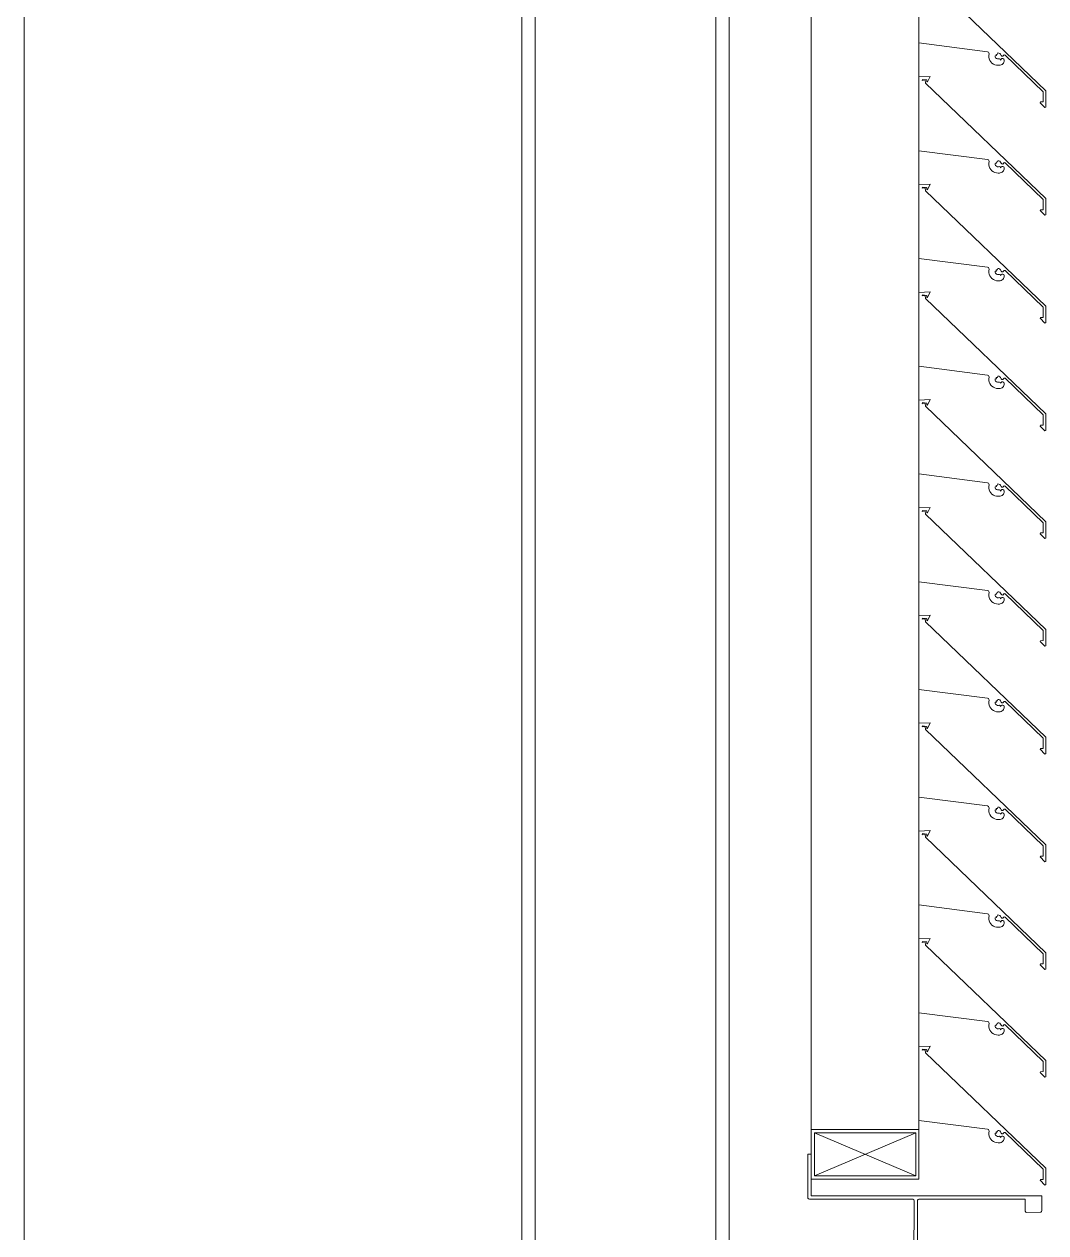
# Model space of a CAD drawing. Header units: millimetres. Extents: x -220592 to 404889, y -217665 to 38245.
# Drawn here: x 7650.58 to 7656.74, y -48101.28 to -48093.99 of the extents above; entities that cross this region are included whole.
import ezdxf

# ---------------------------------------------------------------- set-up
doc = ezdxf.new("R2010")
doc.units = ezdxf.units.MM
doc.linetypes.add('XKITLINE00', pattern=[0])
doc.layers.add('000 - 0_HIDE_OBJ_FRAMING_DEF_SUB_1', color=7, linetype='Continuous')
doc.layers.add('Part', color=7, linetype='Continuous', lineweight=0)

# ---------------------------------------------------------------- blocks, each defined once
blk = doc.blocks.new('*A13472')
at = {"layer": '000 - 0_HIDE_OBJ_FRAMING_DEF_SUB_1', "color": 7, "linetype": 'XKITLINE00', "lineweight": 0}
blk.add_line((-87.063349, 95.290805), (-87.063349, 122.690337), dxfattribs=at)
blk = doc.blocks.new('*A13598')
at = {"layer": '000 - 0_HIDE_OBJ_FRAMING_DEF_SUB_1', "color": 7, "linetype": 'XKITLINE00', "lineweight": 0}
for p, q in [((-83.983213, 94.940805), (-83.983213, 122.190805)), ((-82.893213, 94.940805), (-82.893213, 122.190805)), ((-82.813213, 94.940805), (-82.813213, 122.190805)), ((-84.063213, 98.690805), (-84.063213, 118.690805))]:
    blk.add_line(p, q, dxfattribs=at)
blk = doc.blocks.new('*A14519')
at = {"layer": 'Part', "color": 7, "linetype": 'XKITLINE00', "lineweight": 0}
for p, q in [((-81.668236, 116.556123), (-81.668243, 116.110453)), ((-81.60055, 116.558745), (-81.668236, 116.556123)), ((-81.648356, 116.534428), (-81.64632, 116.541001)), ((-81.63134, 116.537332), (-81.648356, 116.534428)), ((-81.64632, 116.541001), (-81.621337, 116.537861)), ((-81.628443, 116.518789), (-81.63134, 116.537332)), ((-80.903321, 115.822543), (-81.628443, 116.518789)), ((-81.621337, 116.537861), (-81.621208, 116.52567)), ((-81.621208, 116.52567), (-81.616085, 116.525258)), ((-81.616085, 116.525258), (-81.60055, 116.558745)), ((-81.668243, 116.110453), (-81.254237, 116.057423)), ((-81.254237, 116.057423), (-81.249162, 116.055233)), ((-81.249162, 116.055233), (-81.246025, 116.050681)), ((-81.245786, 116.045159), (-81.247272, 116.035025)), ((-81.247272, 116.035025), (-81.246897, 116.024789)), ((-81.246897, 116.024789), (-81.244674, 116.01479)), ((-81.246025, 116.050681), (-81.245786, 116.045159)), ((-81.244674, 116.01479), (-81.240676, 116.00536)), ((-81.209279, 116.033625), (-81.201573, 116.034731)), ((-81.20871, 116.027141), (-81.209279, 116.033625)), ((-81.205908, 116.021267), (-81.20871, 116.027141)), ((-81.201226, 116.016745), (-81.205908, 116.021267)), ((-81.202743, 116.041791), (-81.195578, 116.042735)), ((-81.201573, 116.034731), (-81.202743, 116.041791)), ((-81.195258, 116.014147), (-81.201226, 116.016745)), ((-81.195578, 116.042735), (-81.193256, 116.050125)), ((-81.188758, 116.013803), (-81.195258, 116.014147)), ((-81.193256, 116.050125), (-81.186584, 116.049703)), ((-81.18284, 116.014708), (-81.188758, 116.013803)), ((-81.186584, 116.049703), (-81.180508, 116.046913)), ((-81.178029, 116.012301), (-81.18284, 116.014708)), ((-81.180508, 116.046913), (-81.175841, 116.042126)), ((-81.175999, 116.00732), (-81.178029, 116.012301)), ((-81.173057, 116.012792), (-81.175999, 116.00732)), ((-81.175841, 116.042126), (-81.172727, 116.034553)), ((-81.1679, 116.01601), (-81.173057, 116.012792)), ((-81.172727, 116.034553), (-81.168544, 116.030396)), ((-81.168544, 116.030396), (-81.16265, 116.03019)), ((-81.161823, 116.015998), (-81.1679, 116.01601)), ((-81.16265, 116.03019), (-81.158186, 116.034044)), ((-81.156679, 116.012761), (-81.161823, 116.015998)), ((-81.158186, 116.034044), (-81.154531, 116.038671)), ((-81.154039, 116.007287), (-81.156679, 116.012761)), ((-81.154535, 115.999517), (-81.154039, 116.007287)), ((-81.154531, 116.038671), (-81.149372, 116.037579)), ((-81.149372, 116.037579), (-80.918356, 115.816176)), ((-81.240676, 116.00536), (-81.235036, 115.99681)), ((-81.235036, 115.99681), (-81.22794, 115.989423)), ((-81.22794, 115.989423), (-81.219624, 115.983445)), ((-81.219624, 115.983445), (-81.210361, 115.979072)), ((-81.210361, 115.979072), (-81.20046, 115.976449)), ((-81.20046, 115.976449), (-81.190247, 115.975664)), ((-81.190247, 115.975664), (-81.183448, 115.975762)), ((-81.183448, 115.975762), (-81.17772, 115.976398)), ((-81.17772, 115.976398), (-81.172219, 115.978117)), ((-81.172219, 115.978117), (-81.167149, 115.980857)), ((-81.167149, 115.980857), (-81.162695, 115.984515)), ((-81.162695, 115.984515), (-81.159024, 115.988958)), ((-81.159024, 115.988958), (-81.15627, 115.994021)), ((-81.15627, 115.994021), (-81.154535, 115.999517)), ((-80.918356, 115.816176), (-80.918699, 115.75483)), ((-80.903874, 115.723392), (-80.903321, 115.822543)), ((-80.936119, 115.754733), (-80.937204, 115.749812)), ((-80.937204, 115.749812), (-80.908555, 115.720923)), ((-80.918699, 115.75483), (-80.936119, 115.754733)), ((-80.908555, 115.720923), (-80.903874, 115.723392))]:
    blk.add_line(p, q, dxfattribs=at)
blk = doc.blocks.new('*A14520')
at = {"layer": 'Part', "color": 7, "linetype": 'XKITLINE00', "lineweight": 0}
for p, q in [((-81.668236, 115.906123), (-81.668243, 115.460453)), ((-81.60055, 115.908745), (-81.668236, 115.906123)), ((-81.648356, 115.884428), (-81.64632, 115.891001)), ((-81.63134, 115.887332), (-81.648356, 115.884428)), ((-81.64632, 115.891001), (-81.621337, 115.887861)), ((-81.628443, 115.868789), (-81.63134, 115.887332)), ((-80.903321, 115.172543), (-81.628443, 115.868789)), ((-81.621337, 115.887861), (-81.621208, 115.87567)), ((-81.621208, 115.87567), (-81.616085, 115.875258)), ((-81.616085, 115.875258), (-81.60055, 115.908745)), ((-81.668243, 115.460453), (-81.254237, 115.407423)), ((-81.254237, 115.407423), (-81.249162, 115.405233)), ((-81.249162, 115.405233), (-81.246025, 115.400681)), ((-81.245786, 115.395159), (-81.247272, 115.385025)), ((-81.247272, 115.385025), (-81.246897, 115.374789)), ((-81.246897, 115.374789), (-81.244674, 115.36479)), ((-81.246025, 115.400681), (-81.245786, 115.395159)), ((-81.244674, 115.36479), (-81.240676, 115.35536)), ((-81.240676, 115.35536), (-81.235036, 115.34681)), ((-81.209279, 115.383625), (-81.201573, 115.384731)), ((-81.20871, 115.377141), (-81.209279, 115.383625)), ((-81.205908, 115.371267), (-81.20871, 115.377141)), ((-81.201226, 115.366745), (-81.205908, 115.371267)), ((-81.202743, 115.391791), (-81.195578, 115.392735)), ((-81.201573, 115.384731), (-81.202743, 115.391791)), ((-81.195258, 115.364147), (-81.201226, 115.366745)), ((-81.195578, 115.392735), (-81.193256, 115.400125)), ((-81.188758, 115.363803), (-81.195258, 115.364147)), ((-81.193256, 115.400125), (-81.186584, 115.399703)), ((-81.18284, 115.364708), (-81.188758, 115.363803)), ((-81.186584, 115.399703), (-81.180508, 115.396913)), ((-81.178029, 115.362301), (-81.18284, 115.364708)), ((-81.180508, 115.396913), (-81.175841, 115.392126)), ((-81.175999, 115.35732), (-81.178029, 115.362301)), ((-81.173057, 115.362792), (-81.175999, 115.35732)), ((-81.175841, 115.392126), (-81.172727, 115.384553)), ((-81.1679, 115.36601), (-81.173057, 115.362792)), ((-81.172727, 115.384553), (-81.168544, 115.380396)), ((-81.168544, 115.380396), (-81.16265, 115.38019)), ((-81.161823, 115.365998), (-81.1679, 115.36601)), ((-81.16265, 115.38019), (-81.158186, 115.384044)), ((-81.156679, 115.362761), (-81.161823, 115.365998)), ((-81.158186, 115.384044), (-81.154531, 115.388671)), ((-81.154039, 115.357287), (-81.156679, 115.362761)), ((-81.15627, 115.344021), (-81.154535, 115.349517)), ((-81.154535, 115.349517), (-81.154039, 115.357287)), ((-81.154531, 115.388671), (-81.149372, 115.387579)), ((-81.149372, 115.387579), (-80.918356, 115.166176)), ((-81.235036, 115.34681), (-81.22794, 115.339423)), ((-81.22794, 115.339423), (-81.219624, 115.333445)), ((-81.219624, 115.333445), (-81.210361, 115.329072)), ((-81.210361, 115.329072), (-81.20046, 115.326449)), ((-81.20046, 115.326449), (-81.190247, 115.325664)), ((-81.190247, 115.325664), (-81.183448, 115.325762)), ((-81.183448, 115.325762), (-81.17772, 115.326398)), ((-81.17772, 115.326398), (-81.172219, 115.328117)), ((-81.172219, 115.328117), (-81.167149, 115.330857)), ((-81.167149, 115.330857), (-81.162695, 115.334515)), ((-81.162695, 115.334515), (-81.159024, 115.338958)), ((-81.159024, 115.338958), (-81.15627, 115.344021)), ((-80.918356, 115.166176), (-80.918699, 115.10483)), ((-80.903874, 115.073392), (-80.903321, 115.172543)), ((-80.936119, 115.104733), (-80.937204, 115.099812)), ((-80.937204, 115.099812), (-80.908555, 115.070923)), ((-80.918699, 115.10483), (-80.936119, 115.104733)), ((-80.908555, 115.070923), (-80.903874, 115.073392))]:
    blk.add_line(p, q, dxfattribs=at)
blk = doc.blocks.new('*A14521')
at = {"layer": 'Part', "color": 7, "linetype": 'XKITLINE00', "lineweight": 0}
for p, q in [((-81.668236, 115.256123), (-81.668243, 114.810453)), ((-81.60055, 115.258745), (-81.668236, 115.256123)), ((-81.648356, 115.234428), (-81.64632, 115.241001)), ((-81.63134, 115.237332), (-81.648356, 115.234428)), ((-81.64632, 115.241001), (-81.621337, 115.237861)), ((-81.628443, 115.218789), (-81.63134, 115.237332)), ((-80.903321, 114.522543), (-81.628443, 115.218789)), ((-81.621337, 115.237861), (-81.621208, 115.22567)), ((-81.621208, 115.22567), (-81.616085, 115.225258)), ((-81.616085, 115.225258), (-81.60055, 115.258745)), ((-81.668243, 114.810453), (-81.254237, 114.757423)), ((-81.254237, 114.757423), (-81.249162, 114.755233)), ((-81.249162, 114.755233), (-81.246025, 114.750681)), ((-81.245786, 114.745159), (-81.247272, 114.735025)), ((-81.247272, 114.735025), (-81.246897, 114.724789)), ((-81.246897, 114.724789), (-81.244674, 114.71479)), ((-81.246025, 114.750681), (-81.245786, 114.745159)), ((-81.244674, 114.71479), (-81.240676, 114.70536)), ((-81.240676, 114.70536), (-81.235036, 114.69681)), ((-81.235036, 114.69681), (-81.22794, 114.689423)), ((-81.209279, 114.733625), (-81.201573, 114.734731)), ((-81.20871, 114.727141), (-81.209279, 114.733625)), ((-81.205908, 114.721267), (-81.20871, 114.727141)), ((-81.201226, 114.716745), (-81.205908, 114.721267)), ((-81.202743, 114.741791), (-81.195578, 114.742735)), ((-81.201573, 114.734731), (-81.202743, 114.741791)), ((-81.195258, 114.714147), (-81.201226, 114.716745)), ((-81.195578, 114.742735), (-81.193256, 114.750125)), ((-81.188758, 114.713803), (-81.195258, 114.714147)), ((-81.193256, 114.750125), (-81.186584, 114.749703)), ((-81.18284, 114.714708), (-81.188758, 114.713803)), ((-81.186584, 114.749703), (-81.180508, 114.746913)), ((-81.178029, 114.712301), (-81.18284, 114.714708)), ((-81.180508, 114.746913), (-81.175841, 114.742126)), ((-81.175999, 114.70732), (-81.178029, 114.712301)), ((-81.173057, 114.712792), (-81.175999, 114.70732)), ((-81.175841, 114.742126), (-81.172727, 114.734553)), ((-81.1679, 114.71601), (-81.173057, 114.712792)), ((-81.172727, 114.734553), (-81.168544, 114.730396)), ((-81.168544, 114.730396), (-81.16265, 114.73019)), ((-81.161823, 114.715998), (-81.1679, 114.71601)), ((-81.16265, 114.73019), (-81.158186, 114.734044)), ((-81.156679, 114.712761), (-81.161823, 114.715998)), ((-81.159024, 114.688958), (-81.15627, 114.694021)), ((-81.158186, 114.734044), (-81.154531, 114.738671)), ((-81.154039, 114.707287), (-81.156679, 114.712761)), ((-81.15627, 114.694021), (-81.154535, 114.699517)), ((-81.154535, 114.699517), (-81.154039, 114.707287)), ((-81.154531, 114.738671), (-81.149372, 114.737579)), ((-81.149372, 114.737579), (-80.918356, 114.516176)), ((-81.22794, 114.689423), (-81.219624, 114.683445)), ((-81.219624, 114.683445), (-81.210361, 114.679072)), ((-81.210361, 114.679072), (-81.20046, 114.676449)), ((-81.20046, 114.676449), (-81.190247, 114.675664)), ((-81.190247, 114.675664), (-81.183448, 114.675762)), ((-81.183448, 114.675762), (-81.17772, 114.676398)), ((-81.17772, 114.676398), (-81.172219, 114.678117)), ((-81.172219, 114.678117), (-81.167149, 114.680857)), ((-81.167149, 114.680857), (-81.162695, 114.684515)), ((-81.162695, 114.684515), (-81.159024, 114.688958)), ((-80.918356, 114.516176), (-80.918699, 114.45483)), ((-80.903874, 114.423392), (-80.903321, 114.522543)), ((-80.936119, 114.454733), (-80.937204, 114.449812)), ((-80.937204, 114.449812), (-80.908555, 114.420923)), ((-80.918699, 114.45483), (-80.936119, 114.454733)), ((-80.908555, 114.420923), (-80.903874, 114.423392))]:
    blk.add_line(p, q, dxfattribs=at)
blk = doc.blocks.new('*A14522')
at = {"layer": 'Part', "color": 7, "linetype": 'XKITLINE00', "lineweight": 0}
for p, q in [((-81.668236, 114.606123), (-81.668243, 114.160453)), ((-81.60055, 114.608745), (-81.668236, 114.606123)), ((-81.648356, 114.584428), (-81.64632, 114.591001)), ((-81.63134, 114.587332), (-81.648356, 114.584428)), ((-81.64632, 114.591001), (-81.621337, 114.587861)), ((-81.628443, 114.568789), (-81.63134, 114.587332)), ((-80.903321, 113.872543), (-81.628443, 114.568789)), ((-81.621337, 114.587861), (-81.621208, 114.57567)), ((-81.621208, 114.57567), (-81.616085, 114.575258)), ((-81.616085, 114.575258), (-81.60055, 114.608745)), ((-81.668243, 114.160453), (-81.254237, 114.107423)), ((-81.254237, 114.107423), (-81.249162, 114.105233)), ((-81.249162, 114.105233), (-81.246025, 114.100681)), ((-81.245786, 114.095159), (-81.247272, 114.085025)), ((-81.247272, 114.085025), (-81.246897, 114.074789)), ((-81.246897, 114.074789), (-81.244674, 114.06479)), ((-81.246025, 114.100681), (-81.245786, 114.095159)), ((-81.244674, 114.06479), (-81.240676, 114.05536)), ((-81.240676, 114.05536), (-81.235036, 114.04681)), ((-81.235036, 114.04681), (-81.22794, 114.039423)), ((-81.22794, 114.039423), (-81.219624, 114.033445)), ((-81.209279, 114.083625), (-81.201573, 114.084731)), ((-81.20871, 114.077141), (-81.209279, 114.083625)), ((-81.205908, 114.071267), (-81.20871, 114.077141)), ((-81.201226, 114.066745), (-81.205908, 114.071267)), ((-81.202743, 114.091791), (-81.195578, 114.092735)), ((-81.201573, 114.084731), (-81.202743, 114.091791)), ((-81.195258, 114.064147), (-81.201226, 114.066745)), ((-81.195578, 114.092735), (-81.193256, 114.100125)), ((-81.188758, 114.063803), (-81.195258, 114.064147)), ((-81.193256, 114.100125), (-81.186584, 114.099703)), ((-81.18284, 114.064708), (-81.188758, 114.063803)), ((-81.186584, 114.099703), (-81.180508, 114.096913)), ((-81.178029, 114.062301), (-81.18284, 114.064708)), ((-81.180508, 114.096913), (-81.175841, 114.092126)), ((-81.175999, 114.05732), (-81.178029, 114.062301)), ((-81.173057, 114.062792), (-81.175999, 114.05732)), ((-81.175841, 114.092126), (-81.172727, 114.084553)), ((-81.1679, 114.06601), (-81.173057, 114.062792)), ((-81.172727, 114.084553), (-81.168544, 114.080396)), ((-81.168544, 114.080396), (-81.16265, 114.08019)), ((-81.161823, 114.065998), (-81.1679, 114.06601)), ((-81.162695, 114.034515), (-81.159024, 114.038958)), ((-81.16265, 114.08019), (-81.158186, 114.084044)), ((-81.156679, 114.062761), (-81.161823, 114.065998)), ((-81.159024, 114.038958), (-81.15627, 114.044021)), ((-81.158186, 114.084044), (-81.154531, 114.088671)), ((-81.154039, 114.057287), (-81.156679, 114.062761)), ((-81.15627, 114.044021), (-81.154535, 114.049517)), ((-81.154535, 114.049517), (-81.154039, 114.057287)), ((-81.154531, 114.088671), (-81.149372, 114.087579)), ((-81.149372, 114.087579), (-80.918356, 113.866176)), ((-81.219624, 114.033445), (-81.210361, 114.029072)), ((-81.210361, 114.029072), (-81.20046, 114.026449)), ((-81.20046, 114.026449), (-81.190247, 114.025664)), ((-81.190247, 114.025664), (-81.183448, 114.025762)), ((-81.183448, 114.025762), (-81.17772, 114.026398)), ((-81.17772, 114.026398), (-81.172219, 114.028117)), ((-81.172219, 114.028117), (-81.167149, 114.030857)), ((-81.167149, 114.030857), (-81.162695, 114.034515)), ((-80.918356, 113.866176), (-80.918699, 113.80483)), ((-80.903874, 113.773392), (-80.903321, 113.872543)), ((-80.936119, 113.804733), (-80.937204, 113.799812)), ((-80.937204, 113.799812), (-80.908555, 113.770923)), ((-80.918699, 113.80483), (-80.936119, 113.804733)), ((-80.908555, 113.770923), (-80.903874, 113.773392))]:
    blk.add_line(p, q, dxfattribs=at)
blk = doc.blocks.new('*A14523')
at = {"layer": 'Part', "color": 7, "linetype": 'XKITLINE00', "lineweight": 0}
for p, q in [((-81.668236, 113.956123), (-81.668243, 113.510453)), ((-81.60055, 113.958745), (-81.668236, 113.956123)), ((-81.648356, 113.934428), (-81.64632, 113.941001)), ((-81.63134, 113.937332), (-81.648356, 113.934428)), ((-81.64632, 113.941001), (-81.621337, 113.937861)), ((-81.628443, 113.918789), (-81.63134, 113.937332)), ((-80.903321, 113.222543), (-81.628443, 113.918789)), ((-81.621337, 113.937861), (-81.621208, 113.92567)), ((-81.621208, 113.92567), (-81.616085, 113.925258)), ((-81.616085, 113.925258), (-81.60055, 113.958745)), ((-81.668243, 113.510453), (-81.254237, 113.457423)), ((-81.254237, 113.457423), (-81.249162, 113.455233)), ((-81.249162, 113.455233), (-81.246025, 113.450681)), ((-81.245786, 113.445159), (-81.247272, 113.435025)), ((-81.247272, 113.435025), (-81.246897, 113.424789)), ((-81.246897, 113.424789), (-81.244674, 113.41479)), ((-81.246025, 113.450681), (-81.245786, 113.445159)), ((-81.244674, 113.41479), (-81.240676, 113.40536)), ((-81.240676, 113.40536), (-81.235036, 113.39681)), ((-81.235036, 113.39681), (-81.22794, 113.389423)), ((-81.22794, 113.389423), (-81.219624, 113.383445)), ((-81.219624, 113.383445), (-81.210361, 113.379072)), ((-81.209279, 113.433625), (-81.201573, 113.434731)), ((-81.20871, 113.427141), (-81.209279, 113.433625)), ((-81.205908, 113.421267), (-81.20871, 113.427141)), ((-81.201226, 113.416745), (-81.205908, 113.421267)), ((-81.202743, 113.441791), (-81.195578, 113.442735)), ((-81.201573, 113.434731), (-81.202743, 113.441791)), ((-81.195258, 113.414147), (-81.201226, 113.416745)), ((-81.195578, 113.442735), (-81.193256, 113.450125)), ((-81.188758, 113.413803), (-81.195258, 113.414147)), ((-81.193256, 113.450125), (-81.186584, 113.449703)), ((-81.18284, 113.414708), (-81.188758, 113.413803)), ((-81.186584, 113.449703), (-81.180508, 113.446913)), ((-81.178029, 113.412301), (-81.18284, 113.414708)), ((-81.180508, 113.446913), (-81.175841, 113.442126)), ((-81.175999, 113.40732), (-81.178029, 113.412301)), ((-81.173057, 113.412792), (-81.175999, 113.40732)), ((-81.175841, 113.442126), (-81.172727, 113.434553)), ((-81.1679, 113.41601), (-81.173057, 113.412792)), ((-81.172727, 113.434553), (-81.168544, 113.430396)), ((-81.172219, 113.378117), (-81.167149, 113.380857)), ((-81.168544, 113.430396), (-81.16265, 113.43019)), ((-81.161823, 113.415998), (-81.1679, 113.41601)), ((-81.167149, 113.380857), (-81.162695, 113.384515)), ((-81.162695, 113.384515), (-81.159024, 113.388958)), ((-81.16265, 113.43019), (-81.158186, 113.434044)), ((-81.156679, 113.412761), (-81.161823, 113.415998)), ((-81.159024, 113.388958), (-81.15627, 113.394021)), ((-81.158186, 113.434044), (-81.154531, 113.438671)), ((-81.154039, 113.407287), (-81.156679, 113.412761)), ((-81.15627, 113.394021), (-81.154535, 113.399517)), ((-81.154535, 113.399517), (-81.154039, 113.407287)), ((-81.154531, 113.438671), (-81.149372, 113.437579)), ((-81.149372, 113.437579), (-80.918356, 113.216176)), ((-81.210361, 113.379072), (-81.20046, 113.376449)), ((-81.20046, 113.376449), (-81.190247, 113.375664)), ((-81.190247, 113.375664), (-81.183448, 113.375762)), ((-81.183448, 113.375762), (-81.17772, 113.376398)), ((-81.17772, 113.376398), (-81.172219, 113.378117)), ((-80.918356, 113.216176), (-80.918699, 113.15483)), ((-80.903874, 113.123392), (-80.903321, 113.222543)), ((-80.936119, 113.154733), (-80.937204, 113.149812)), ((-80.937204, 113.149812), (-80.908555, 113.120923)), ((-80.918699, 113.15483), (-80.936119, 113.154733)), ((-80.908555, 113.120923), (-80.903874, 113.123392))]:
    blk.add_line(p, q, dxfattribs=at)
blk = doc.blocks.new('*A14524')
at = {"layer": 'Part', "color": 7, "linetype": 'XKITLINE00', "lineweight": 0}
for p, q in [((-81.60055, 113.308745), (-81.668236, 113.306123)), ((-81.616085, 113.275258), (-81.60055, 113.308745)), ((-81.668236, 113.306123), (-81.668243, 112.860453)), ((-81.648356, 113.284428), (-81.64632, 113.291001)), ((-81.63134, 113.287332), (-81.648356, 113.284428)), ((-81.64632, 113.291001), (-81.621337, 113.287861)), ((-81.628443, 113.268789), (-81.63134, 113.287332)), ((-80.903321, 112.572543), (-81.628443, 113.268789)), ((-81.621337, 113.287861), (-81.621208, 113.27567)), ((-81.621208, 113.27567), (-81.616085, 113.275258)), ((-81.668243, 112.860453), (-81.254237, 112.807423)), ((-81.254237, 112.807423), (-81.249162, 112.805233)), ((-81.249162, 112.805233), (-81.246025, 112.800681)), ((-81.246025, 112.800681), (-81.245786, 112.795159)), ((-81.195578, 112.792735), (-81.193256, 112.800125)), ((-81.193256, 112.800125), (-81.186584, 112.799703)), ((-81.186584, 112.799703), (-81.180508, 112.796913)), ((-81.245786, 112.795159), (-81.247272, 112.785025)), ((-81.247272, 112.785025), (-81.246897, 112.774789)), ((-81.246897, 112.774789), (-81.244674, 112.76479)), ((-81.244674, 112.76479), (-81.240676, 112.75536)), ((-81.240676, 112.75536), (-81.235036, 112.74681)), ((-81.235036, 112.74681), (-81.22794, 112.739423)), ((-81.22794, 112.739423), (-81.219624, 112.733445)), ((-81.219624, 112.733445), (-81.210361, 112.729072)), ((-81.210361, 112.729072), (-81.20046, 112.726449)), ((-81.209279, 112.783625), (-81.201573, 112.784731)), ((-81.20871, 112.777141), (-81.209279, 112.783625)), ((-81.205908, 112.771267), (-81.20871, 112.777141)), ((-81.201226, 112.766745), (-81.205908, 112.771267)), ((-81.202743, 112.791791), (-81.195578, 112.792735)), ((-81.201573, 112.784731), (-81.202743, 112.791791)), ((-81.195258, 112.764147), (-81.201226, 112.766745)), ((-81.20046, 112.726449), (-81.190247, 112.725664)), ((-81.188758, 112.763803), (-81.195258, 112.764147)), ((-81.190247, 112.725664), (-81.183448, 112.725762)), ((-81.18284, 112.764708), (-81.188758, 112.763803)), ((-81.183448, 112.725762), (-81.17772, 112.726398)), ((-81.178029, 112.762301), (-81.18284, 112.764708)), ((-81.180508, 112.796913), (-81.175841, 112.792126)), ((-81.175999, 112.75732), (-81.178029, 112.762301)), ((-81.17772, 112.726398), (-81.172219, 112.728117)), ((-81.173057, 112.762792), (-81.175999, 112.75732)), ((-81.175841, 112.792126), (-81.172727, 112.784553)), ((-81.1679, 112.76601), (-81.173057, 112.762792)), ((-81.172727, 112.784553), (-81.168544, 112.780396)), ((-81.172219, 112.728117), (-81.167149, 112.730857)), ((-81.168544, 112.780396), (-81.16265, 112.78019)), ((-81.161823, 112.765998), (-81.1679, 112.76601)), ((-81.167149, 112.730857), (-81.162695, 112.734515)), ((-81.162695, 112.734515), (-81.159024, 112.738958)), ((-81.16265, 112.78019), (-81.158186, 112.784044)), ((-81.156679, 112.762761), (-81.161823, 112.765998)), ((-81.159024, 112.738958), (-81.15627, 112.744021)), ((-81.158186, 112.784044), (-81.154531, 112.788671)), ((-81.154039, 112.757287), (-81.156679, 112.762761)), ((-81.15627, 112.744021), (-81.154535, 112.749517)), ((-81.154535, 112.749517), (-81.154039, 112.757287)), ((-81.154531, 112.788671), (-81.149372, 112.787579)), ((-81.149372, 112.787579), (-80.918356, 112.566176)), ((-80.918356, 112.566176), (-80.918699, 112.50483)), ((-80.903874, 112.473392), (-80.903321, 112.572543)), ((-80.936119, 112.504733), (-80.937204, 112.499812)), ((-80.937204, 112.499812), (-80.908555, 112.470923)), ((-80.918699, 112.50483), (-80.936119, 112.504733)), ((-80.908555, 112.470923), (-80.903874, 112.473392))]:
    blk.add_line(p, q, dxfattribs=at)
blk = doc.blocks.new('*A14525')
at = {"layer": 'Part', "color": 7, "linetype": 'XKITLINE00', "lineweight": 0}
for p, q in [((-81.668236, 112.656123), (-81.668243, 112.210453)), ((-81.60055, 112.658745), (-81.668236, 112.656123)), ((-81.616085, 112.625258), (-81.60055, 112.658745)), ((-81.648356, 112.634428), (-81.64632, 112.641001)), ((-81.63134, 112.637332), (-81.648356, 112.634428)), ((-81.64632, 112.641001), (-81.621337, 112.637861)), ((-81.628443, 112.618789), (-81.63134, 112.637332)), ((-80.903321, 111.922543), (-81.628443, 112.618789)), ((-81.621337, 112.637861), (-81.621208, 112.62567)), ((-81.621208, 112.62567), (-81.616085, 112.625258)), ((-81.668243, 112.210453), (-81.254237, 112.157423)), ((-81.254237, 112.157423), (-81.249162, 112.155233)), ((-81.249162, 112.155233), (-81.246025, 112.150681)), ((-81.245786, 112.145159), (-81.247272, 112.135025)), ((-81.246025, 112.150681), (-81.245786, 112.145159)), ((-81.202743, 112.141791), (-81.195578, 112.142735)), ((-81.201573, 112.134731), (-81.202743, 112.141791)), ((-81.195578, 112.142735), (-81.193256, 112.150125)), ((-81.193256, 112.150125), (-81.186584, 112.149703)), ((-81.186584, 112.149703), (-81.180508, 112.146913)), ((-81.180508, 112.146913), (-81.175841, 112.142126)), ((-81.175841, 112.142126), (-81.172727, 112.134553)), ((-81.247272, 112.135025), (-81.246897, 112.124789)), ((-81.246897, 112.124789), (-81.244674, 112.11479)), ((-81.244674, 112.11479), (-81.240676, 112.10536)), ((-81.240676, 112.10536), (-81.235036, 112.09681)), ((-81.235036, 112.09681), (-81.22794, 112.089423)), ((-81.22794, 112.089423), (-81.219624, 112.083445)), ((-81.219624, 112.083445), (-81.210361, 112.079072)), ((-81.210361, 112.079072), (-81.20046, 112.076449)), ((-81.209279, 112.133625), (-81.201573, 112.134731)), ((-81.20871, 112.127141), (-81.209279, 112.133625)), ((-81.205908, 112.121267), (-81.20871, 112.127141)), ((-81.201226, 112.116745), (-81.205908, 112.121267)), ((-81.195258, 112.114147), (-81.201226, 112.116745)), ((-81.20046, 112.076449), (-81.190247, 112.075664)), ((-81.188758, 112.113803), (-81.195258, 112.114147)), ((-81.190247, 112.075664), (-81.183448, 112.075762)), ((-81.18284, 112.114708), (-81.188758, 112.113803)), ((-81.183448, 112.075762), (-81.17772, 112.076398)), ((-81.178029, 112.112301), (-81.18284, 112.114708)), ((-81.175999, 112.10732), (-81.178029, 112.112301)), ((-81.17772, 112.076398), (-81.172219, 112.078117)), ((-81.173057, 112.112792), (-81.175999, 112.10732)), ((-81.1679, 112.11601), (-81.173057, 112.112792)), ((-81.172727, 112.134553), (-81.168544, 112.130396)), ((-81.172219, 112.078117), (-81.167149, 112.080857)), ((-81.168544, 112.130396), (-81.16265, 112.13019)), ((-81.161823, 112.115998), (-81.1679, 112.11601)), ((-81.167149, 112.080857), (-81.162695, 112.084515)), ((-81.162695, 112.084515), (-81.159024, 112.088958)), ((-81.16265, 112.13019), (-81.158186, 112.134044)), ((-81.156679, 112.112761), (-81.161823, 112.115998)), ((-81.159024, 112.088958), (-81.15627, 112.094021)), ((-81.158186, 112.134044), (-81.154531, 112.138671)), ((-81.154039, 112.107287), (-81.156679, 112.112761)), ((-81.15627, 112.094021), (-81.154535, 112.099517)), ((-81.154535, 112.099517), (-81.154039, 112.107287)), ((-81.154531, 112.138671), (-81.149372, 112.137579)), ((-81.149372, 112.137579), (-80.918356, 111.916176)), ((-80.903874, 111.823392), (-80.903321, 111.922543)), ((-80.936119, 111.854733), (-80.937204, 111.849812)), ((-80.937204, 111.849812), (-80.908555, 111.820923)), ((-80.918699, 111.85483), (-80.936119, 111.854733)), ((-80.918356, 111.916176), (-80.918699, 111.85483)), ((-80.908555, 111.820923), (-80.903874, 111.823392))]:
    blk.add_line(p, q, dxfattribs=at)
blk = doc.blocks.new('*A14526')
at = {"layer": 'Part', "color": 7, "linetype": 'XKITLINE00', "lineweight": 0}
for p, q in [((-81.668236, 112.006123), (-81.668243, 111.560453)), ((-81.60055, 112.008745), (-81.668236, 112.006123)), ((-81.616085, 111.975258), (-81.60055, 112.008745)), ((-81.648356, 111.984428), (-81.64632, 111.991001)), ((-81.63134, 111.987332), (-81.648356, 111.984428)), ((-81.64632, 111.991001), (-81.621337, 111.987861)), ((-81.628443, 111.968789), (-81.63134, 111.987332)), ((-80.903321, 111.272543), (-81.628443, 111.968789)), ((-81.621337, 111.987861), (-81.621208, 111.97567)), ((-81.621208, 111.97567), (-81.616085, 111.975258)), ((-81.668243, 111.560453), (-81.254237, 111.507423)), ((-81.254237, 111.507423), (-81.249162, 111.505233)), ((-81.249162, 111.505233), (-81.246025, 111.500681)), ((-81.245786, 111.495159), (-81.247272, 111.485025)), ((-81.247272, 111.485025), (-81.246897, 111.474789)), ((-81.246025, 111.500681), (-81.245786, 111.495159)), ((-81.202743, 111.491791), (-81.195578, 111.492735)), ((-81.201573, 111.484731), (-81.202743, 111.491791)), ((-81.195578, 111.492735), (-81.193256, 111.500125)), ((-81.193256, 111.500125), (-81.186584, 111.499703)), ((-81.186584, 111.499703), (-81.180508, 111.496913)), ((-81.180508, 111.496913), (-81.175841, 111.492126)), ((-81.175841, 111.492126), (-81.172727, 111.484553)), ((-81.158186, 111.484044), (-81.154531, 111.488671)), ((-81.154531, 111.488671), (-81.149372, 111.487579)), ((-81.149372, 111.487579), (-80.918356, 111.266176)), ((-81.246897, 111.474789), (-81.244674, 111.46479)), ((-81.244674, 111.46479), (-81.240676, 111.45536)), ((-81.240676, 111.45536), (-81.235036, 111.44681)), ((-81.235036, 111.44681), (-81.22794, 111.439423)), ((-81.22794, 111.439423), (-81.219624, 111.433445)), ((-81.219624, 111.433445), (-81.210361, 111.429072)), ((-81.210361, 111.429072), (-81.20046, 111.426449)), ((-81.209279, 111.483625), (-81.201573, 111.484731)), ((-81.20871, 111.477141), (-81.209279, 111.483625)), ((-81.205908, 111.471267), (-81.20871, 111.477141)), ((-81.201226, 111.466745), (-81.205908, 111.471267)), ((-81.195258, 111.464147), (-81.201226, 111.466745)), ((-81.20046, 111.426449), (-81.190247, 111.425664)), ((-81.188758, 111.463803), (-81.195258, 111.464147)), ((-81.190247, 111.425664), (-81.183448, 111.425762)), ((-81.18284, 111.464708), (-81.188758, 111.463803)), ((-81.183448, 111.425762), (-81.17772, 111.426398)), ((-81.178029, 111.462301), (-81.18284, 111.464708)), ((-81.175999, 111.45732), (-81.178029, 111.462301)), ((-81.17772, 111.426398), (-81.172219, 111.428117)), ((-81.173057, 111.462792), (-81.175999, 111.45732)), ((-81.1679, 111.46601), (-81.173057, 111.462792)), ((-81.172727, 111.484553), (-81.168544, 111.480396)), ((-81.172219, 111.428117), (-81.167149, 111.430857)), ((-81.168544, 111.480396), (-81.16265, 111.48019)), ((-81.161823, 111.465998), (-81.1679, 111.46601)), ((-81.167149, 111.430857), (-81.162695, 111.434515)), ((-81.162695, 111.434515), (-81.159024, 111.438958)), ((-81.16265, 111.48019), (-81.158186, 111.484044)), ((-81.156679, 111.462761), (-81.161823, 111.465998)), ((-81.159024, 111.438958), (-81.15627, 111.444021)), ((-81.154039, 111.457287), (-81.156679, 111.462761)), ((-81.15627, 111.444021), (-81.154535, 111.449517)), ((-81.154535, 111.449517), (-81.154039, 111.457287)), ((-80.918356, 111.266176), (-80.918699, 111.20483)), ((-80.903874, 111.173392), (-80.903321, 111.272543)), ((-80.936119, 111.204733), (-80.937204, 111.199812)), ((-80.937204, 111.199812), (-80.908555, 111.170923)), ((-80.918699, 111.20483), (-80.936119, 111.204733)), ((-80.908555, 111.170923), (-80.903874, 111.173392))]:
    blk.add_line(p, q, dxfattribs=at)
blk = doc.blocks.new('*A14527')
at = {"layer": 'Part', "color": 7, "linetype": 'XKITLINE00', "lineweight": 0}
for p, q in [((-81.668236, 111.356123), (-81.668243, 110.910453)), ((-81.60055, 111.358745), (-81.668236, 111.356123)), ((-81.648356, 111.334428), (-81.64632, 111.341001)), ((-81.64632, 111.341001), (-81.621337, 111.337861)), ((-81.616085, 111.325258), (-81.60055, 111.358745)), ((-81.63134, 111.337332), (-81.648356, 111.334428)), ((-81.628443, 111.318789), (-81.63134, 111.337332)), ((-80.903321, 110.622543), (-81.628443, 111.318789)), ((-81.621337, 111.337861), (-81.621208, 111.32567)), ((-81.621208, 111.32567), (-81.616085, 111.325258)), ((-81.668243, 110.910453), (-81.254237, 110.857423)), ((-81.254237, 110.857423), (-81.249162, 110.855233)), ((-81.249162, 110.855233), (-81.246025, 110.850681)), ((-81.245786, 110.845159), (-81.247272, 110.835025)), ((-81.247272, 110.835025), (-81.246897, 110.824789)), ((-81.246025, 110.850681), (-81.245786, 110.845159)), ((-81.209279, 110.833625), (-81.201573, 110.834731)), ((-81.20871, 110.827141), (-81.209279, 110.833625)), ((-81.202743, 110.841791), (-81.195578, 110.842735)), ((-81.201573, 110.834731), (-81.202743, 110.841791)), ((-81.195578, 110.842735), (-81.193256, 110.850125)), ((-81.193256, 110.850125), (-81.186584, 110.849703)), ((-81.186584, 110.849703), (-81.180508, 110.846913)), ((-81.180508, 110.846913), (-81.175841, 110.842126)), ((-81.175841, 110.842126), (-81.172727, 110.834553)), ((-81.172727, 110.834553), (-81.168544, 110.830396)), ((-81.168544, 110.830396), (-81.16265, 110.83019)), ((-81.16265, 110.83019), (-81.158186, 110.834044)), ((-81.158186, 110.834044), (-81.154531, 110.838671)), ((-81.154531, 110.838671), (-81.149372, 110.837579)), ((-81.149372, 110.837579), (-80.918356, 110.616176)), ((-81.246897, 110.824789), (-81.244674, 110.81479)), ((-81.244674, 110.81479), (-81.240676, 110.80536)), ((-81.240676, 110.80536), (-81.235036, 110.79681)), ((-81.235036, 110.79681), (-81.22794, 110.789423)), ((-81.22794, 110.789423), (-81.219624, 110.783445)), ((-81.219624, 110.783445), (-81.210361, 110.779072)), ((-81.210361, 110.779072), (-81.20046, 110.776449)), ((-81.205908, 110.821267), (-81.20871, 110.827141)), ((-81.201226, 110.816745), (-81.205908, 110.821267)), ((-81.195258, 110.814147), (-81.201226, 110.816745)), ((-81.20046, 110.776449), (-81.190247, 110.775664)), ((-81.188758, 110.813803), (-81.195258, 110.814147)), ((-81.190247, 110.775664), (-81.183448, 110.775762)), ((-81.18284, 110.814708), (-81.188758, 110.813803)), ((-81.183448, 110.775762), (-81.17772, 110.776398)), ((-81.178029, 110.812301), (-81.18284, 110.814708)), ((-81.175999, 110.80732), (-81.178029, 110.812301)), ((-81.17772, 110.776398), (-81.172219, 110.778117)), ((-81.173057, 110.812792), (-81.175999, 110.80732)), ((-81.1679, 110.81601), (-81.173057, 110.812792)), ((-81.172219, 110.778117), (-81.167149, 110.780857)), ((-81.161823, 110.815998), (-81.1679, 110.81601)), ((-81.167149, 110.780857), (-81.162695, 110.784515)), ((-81.162695, 110.784515), (-81.159024, 110.788958)), ((-81.156679, 110.812761), (-81.161823, 110.815998)), ((-81.159024, 110.788958), (-81.15627, 110.794021)), ((-81.154039, 110.807287), (-81.156679, 110.812761)), ((-81.15627, 110.794021), (-81.154535, 110.799517)), ((-81.154535, 110.799517), (-81.154039, 110.807287)), ((-80.918356, 110.616176), (-80.918699, 110.55483)), ((-80.903874, 110.523392), (-80.903321, 110.622543)), ((-80.936119, 110.554733), (-80.937204, 110.549812)), ((-80.937204, 110.549812), (-80.908555, 110.520923)), ((-80.918699, 110.55483), (-80.936119, 110.554733)), ((-80.908555, 110.520923), (-80.903874, 110.523392))]:
    blk.add_line(p, q, dxfattribs=at)
blk = doc.blocks.new('*A14528')
at = {"layer": 'Part', "color": 7, "linetype": 'XKITLINE00', "lineweight": 0}
for p, q in [((-81.668236, 110.706123), (-81.668243, 110.260453)), ((-81.60055, 110.708745), (-81.668236, 110.706123)), ((-81.648356, 110.684428), (-81.64632, 110.691001)), ((-81.63134, 110.687332), (-81.648356, 110.684428)), ((-81.64632, 110.691001), (-81.621337, 110.687861)), ((-81.628443, 110.668789), (-81.63134, 110.687332)), ((-81.621337, 110.687861), (-81.621208, 110.67567)), ((-81.616085, 110.675258), (-81.60055, 110.708745)), ((-80.903321, 109.972543), (-81.628443, 110.668789)), ((-81.621208, 110.67567), (-81.616085, 110.675258)), ((-81.668243, 110.260453), (-81.254237, 110.207423)), ((-81.254237, 110.207423), (-81.249162, 110.205233)), ((-81.249162, 110.205233), (-81.246025, 110.200681)), ((-81.245786, 110.195159), (-81.247272, 110.185025)), ((-81.247272, 110.185025), (-81.246897, 110.174789)), ((-81.246897, 110.174789), (-81.244674, 110.16479)), ((-81.246025, 110.200681), (-81.245786, 110.195159)), ((-81.209279, 110.183625), (-81.201573, 110.184731)), ((-81.20871, 110.177141), (-81.209279, 110.183625)), ((-81.205908, 110.171267), (-81.20871, 110.177141)), ((-81.202743, 110.191791), (-81.195578, 110.192735)), ((-81.201573, 110.184731), (-81.202743, 110.191791)), ((-81.195578, 110.192735), (-81.193256, 110.200125)), ((-81.193256, 110.200125), (-81.186584, 110.199703)), ((-81.186584, 110.199703), (-81.180508, 110.196913)), ((-81.180508, 110.196913), (-81.175841, 110.192126)), ((-81.175841, 110.192126), (-81.172727, 110.184553)), ((-81.172727, 110.184553), (-81.168544, 110.180396)), ((-81.168544, 110.180396), (-81.16265, 110.18019)), ((-81.16265, 110.18019), (-81.158186, 110.184044)), ((-81.158186, 110.184044), (-81.154531, 110.188671)), ((-81.154531, 110.188671), (-81.149372, 110.187579)), ((-81.149372, 110.187579), (-80.918356, 109.966176)), ((-81.244674, 110.16479), (-81.240676, 110.15536)), ((-81.240676, 110.15536), (-81.235036, 110.14681)), ((-81.235036, 110.14681), (-81.22794, 110.139423)), ((-81.22794, 110.139423), (-81.219624, 110.133445)), ((-81.219624, 110.133445), (-81.210361, 110.129072)), ((-81.210361, 110.129072), (-81.20046, 110.126449)), ((-81.201226, 110.166745), (-81.205908, 110.171267)), ((-81.195258, 110.164147), (-81.201226, 110.166745)), ((-81.20046, 110.126449), (-81.190247, 110.125664)), ((-81.188758, 110.163803), (-81.195258, 110.164147)), ((-81.190247, 110.125664), (-81.183448, 110.125762)), ((-81.18284, 110.164708), (-81.188758, 110.163803)), ((-81.183448, 110.125762), (-81.17772, 110.126398)), ((-81.178029, 110.162301), (-81.18284, 110.164708)), ((-81.175999, 110.15732), (-81.178029, 110.162301)), ((-81.17772, 110.126398), (-81.172219, 110.128117)), ((-81.173057, 110.162792), (-81.175999, 110.15732)), ((-81.1679, 110.16601), (-81.173057, 110.162792)), ((-81.172219, 110.128117), (-81.167149, 110.130857)), ((-81.161823, 110.165998), (-81.1679, 110.16601)), ((-81.167149, 110.130857), (-81.162695, 110.134515)), ((-81.162695, 110.134515), (-81.159024, 110.138958)), ((-81.156679, 110.162761), (-81.161823, 110.165998)), ((-81.159024, 110.138958), (-81.15627, 110.144021)), ((-81.154039, 110.157287), (-81.156679, 110.162761)), ((-81.15627, 110.144021), (-81.154535, 110.149517)), ((-81.154535, 110.149517), (-81.154039, 110.157287)), ((-80.918356, 109.966176), (-80.918699, 109.90483)), ((-80.903874, 109.873392), (-80.903321, 109.972543)), ((-80.936119, 109.904733), (-80.937204, 109.899812)), ((-80.937204, 109.899812), (-80.908555, 109.870923)), ((-80.918699, 109.90483), (-80.936119, 109.904733)), ((-80.908555, 109.870923), (-80.903874, 109.873392))]:
    blk.add_line(p, q, dxfattribs=at)
blk = doc.blocks.new('*A14529')
at = {"layer": 'Part', "color": 7, "linetype": 'XKITLINE00', "lineweight": 0}
for p, q in [((-81.668236, 110.056123), (-81.668243, 109.610453)), ((-81.60055, 110.058745), (-81.668236, 110.056123)), ((-81.648356, 110.034428), (-81.64632, 110.041001)), ((-81.63134, 110.037332), (-81.648356, 110.034428)), ((-81.64632, 110.041001), (-81.621337, 110.037861)), ((-81.628443, 110.018789), (-81.63134, 110.037332)), ((-81.621337, 110.037861), (-81.621208, 110.02567)), ((-81.616085, 110.025258), (-81.60055, 110.058745)), ((-80.903321, 109.322543), (-81.628443, 110.018789)), ((-81.621208, 110.02567), (-81.616085, 110.025258)), ((-81.668243, 109.610453), (-81.254237, 109.557423)), ((-81.254237, 109.557423), (-81.249162, 109.555233)), ((-81.249162, 109.555233), (-81.246025, 109.550681)), ((-81.245786, 109.545159), (-81.247272, 109.535025)), ((-81.247272, 109.535025), (-81.246897, 109.524789)), ((-81.246897, 109.524789), (-81.244674, 109.51479)), ((-81.246025, 109.550681), (-81.245786, 109.545159)), ((-81.209279, 109.533625), (-81.201573, 109.534731)), ((-81.20871, 109.527141), (-81.209279, 109.533625)), ((-81.205908, 109.521267), (-81.20871, 109.527141)), ((-81.201226, 109.516745), (-81.205908, 109.521267)), ((-81.202743, 109.541791), (-81.195578, 109.542735)), ((-81.201573, 109.534731), (-81.202743, 109.541791)), ((-81.195258, 109.514147), (-81.201226, 109.516745)), ((-81.195578, 109.542735), (-81.193256, 109.550125)), ((-81.193256, 109.550125), (-81.186584, 109.549703)), ((-81.186584, 109.549703), (-81.180508, 109.546913)), ((-81.180508, 109.546913), (-81.175841, 109.542126)), ((-81.175841, 109.542126), (-81.172727, 109.534553)), ((-81.172727, 109.534553), (-81.168544, 109.530396)), ((-81.168544, 109.530396), (-81.16265, 109.53019)), ((-81.16265, 109.53019), (-81.158186, 109.534044)), ((-81.158186, 109.534044), (-81.154531, 109.538671)), ((-81.154531, 109.538671), (-81.149372, 109.537579)), ((-81.149372, 109.537579), (-80.918356, 109.316176)), ((-81.244674, 109.51479), (-81.240676, 109.50536)), ((-81.240676, 109.50536), (-81.235036, 109.49681)), ((-81.235036, 109.49681), (-81.22794, 109.489423)), ((-81.22794, 109.489423), (-81.219624, 109.483445)), ((-81.219624, 109.483445), (-81.210361, 109.479072)), ((-81.210361, 109.479072), (-81.20046, 109.476449)), ((-81.20046, 109.476449), (-81.190247, 109.475664)), ((-81.188758, 109.513803), (-81.195258, 109.514147)), ((-81.190247, 109.475664), (-81.183448, 109.475762)), ((-81.18284, 109.514708), (-81.188758, 109.513803)), ((-81.183448, 109.475762), (-81.17772, 109.476398)), ((-81.178029, 109.512301), (-81.18284, 109.514708)), ((-81.175999, 109.50732), (-81.178029, 109.512301)), ((-81.17772, 109.476398), (-81.172219, 109.478117)), ((-81.173057, 109.512792), (-81.175999, 109.50732)), ((-81.1679, 109.51601), (-81.173057, 109.512792)), ((-81.172219, 109.478117), (-81.167149, 109.480857)), ((-81.161823, 109.515998), (-81.1679, 109.51601)), ((-81.167149, 109.480857), (-81.162695, 109.484515)), ((-81.162695, 109.484515), (-81.159024, 109.488958)), ((-81.156679, 109.512761), (-81.161823, 109.515998)), ((-81.159024, 109.488958), (-81.15627, 109.494021)), ((-81.154039, 109.507287), (-81.156679, 109.512761)), ((-81.15627, 109.494021), (-81.154535, 109.499517)), ((-81.154535, 109.499517), (-81.154039, 109.507287)), ((-80.918356, 109.316176), (-80.918699, 109.25483)), ((-80.903874, 109.223392), (-80.903321, 109.322543)), ((-80.936119, 109.254733), (-80.937204, 109.249812)), ((-80.937204, 109.249812), (-80.908555, 109.220923)), ((-80.918699, 109.25483), (-80.936119, 109.254733)), ((-80.908555, 109.220923), (-80.903874, 109.223392))]:
    blk.add_line(p, q, dxfattribs=at)
blk = doc.blocks.new('*A14530')
at = {"layer": 'Part', "color": 7, "linetype": 'XKITLINE00', "lineweight": 0}
for p, q in [((-81.668045, 109.556249), (-82.318045, 109.556249)), ((-82.318045, 109.556249), (-82.318045, 109.256249)), ((-82.298045, 109.276249), (-81.688045, 109.536249)), ((-82.298045, 109.536249), (-81.688045, 109.276249)), ((-82.298045, 109.276249), (-82.298045, 109.536249)), ((-82.298045, 109.536249), (-81.688045, 109.536249)), ((-81.688045, 109.536249), (-81.688045, 109.276249)), ((-81.668045, 109.256249), (-81.668045, 109.556249)), ((-82.318045, 109.256249), (-81.668045, 109.256249)), ((-81.688045, 109.276249), (-82.298045, 109.276249))]:
    blk.add_line(p, q, dxfattribs=at)
blk = doc.blocks.new('*A14531')
at = {"layer": 'Part', "color": 7, "linetype": 'XKITLINE00', "lineweight": 0}
for p, q in [((-82.318002, 109.406275), (-82.338002, 109.406278)), ((-82.338002, 109.406278), (-82.337287, 109.142451)), ((-82.318045, 109.156275), (-82.318002, 109.406275)), ((-80.928045, 109.156032), (-82.318045, 109.156275)), ((-80.928061, 109.066032), (-80.928045, 109.156032)), ((-82.337287, 109.142451), (-82.333604, 109.137963)), ((-82.333604, 109.137963), (-82.328049, 109.136277)), ((-82.328049, 109.136277), (-81.704222, 109.135406)), ((-81.704222, 109.135406), (-81.699735, 109.131723)), ((-81.699735, 109.131723), (-81.698051, 109.126167)), ((-81.698051, 109.126167), (-81.698215, 108.186167)), ((-81.678215, 108.186163), (-81.677289, 109.12999)), ((-81.677289, 109.12999), (-81.673605, 109.134477)), ((-81.673605, 109.134477), (-81.668049, 109.136161)), ((-81.668049, 109.136161), (-81.028049, 109.13605)), ((-81.028049, 109.13605), (-81.027301, 109.062223)), ((-81.027301, 109.062223), (-81.023618, 109.057734)), ((-81.023618, 109.057734), (-81.018063, 109.056048)), ((-81.018063, 109.056048), (-80.934236, 109.056795)), ((-80.934236, 109.056795), (-80.929747, 109.060477)), ((-80.929747, 109.060477), (-80.928061, 109.066032)), ((-81.028204, 108.24605), (-81.028216, 108.17605)), ((-81.026518, 108.251605), (-81.028204, 108.24605)), ((-81.022029, 108.255287), (-81.026518, 108.251605)), ((-80.938203, 108.256034), (-81.022029, 108.255287)), ((-80.932647, 108.254348), (-80.938203, 108.256034)), ((-80.928965, 108.249859), (-80.932647, 108.254348)), ((-80.92822, 108.156032), (-80.928965, 108.249859)), ((-82.338218, 108.166278), (-82.338264, 107.906278)), ((-82.336532, 108.171834), (-82.338218, 108.166278)), ((-82.332043, 108.175516), (-82.336532, 108.171834)), ((-81.708216, 108.176168), (-82.332043, 108.175516)), ((-82.318264, 107.906275), (-82.31822, 108.156275)), ((-82.31822, 108.156275), (-80.92822, 108.156032)), ((-81.70266, 108.177853), (-81.708216, 108.176168)), ((-81.70266, 108.177853), (-81.698977, 108.18234)), ((-81.698215, 108.186167), (-81.698977, 108.18234)), ((-81.67653, 108.180607), (-81.678215, 108.186163)), ((-81.672043, 108.176923), (-81.67653, 108.180607)), ((-81.028216, 108.17605), (-81.672043, 108.176923)), ((-82.338264, 107.906278), (-82.318264, 107.906275))]:
    blk.add_line(p, q, dxfattribs=at)
blk = doc.blocks.new('*A14546')
at = {"layer": 'Part', "color": 7, "linetype": 'XKITLINE00', "lineweight": 0}
for p, q in [((-82.318045, 109.556249), (-82.318045, 122.756135)), ((-81.668045, 122.406131), (-81.668045, 122.610427)), ((-81.668045, 121.756131), (-81.668045, 121.960427)), ((-81.668045, 121.106131), (-81.668045, 121.310427)), ((-81.668045, 120.456131), (-81.668045, 120.660427)), ((-81.668045, 119.806131), (-81.668045, 120.010427)), ((-81.668045, 119.156131), (-81.668045, 119.360427)), ((-81.668045, 118.506131), (-81.668045, 118.710427)), ((-81.668045, 117.856131), (-81.668045, 118.060427)), ((-81.668045, 117.206131), (-81.668045, 117.410427)), ((-81.668045, 116.556131), (-81.668045, 116.760427)), ((-81.668045, 115.906131), (-81.668045, 116.110427)), ((-81.668045, 115.256131), (-81.668045, 115.460427)), ((-81.668045, 114.606131), (-81.668045, 114.810427)), ((-81.668045, 113.956131), (-81.668045, 114.160427)), ((-81.668045, 113.306131), (-81.668045, 113.510427)), ((-81.668045, 112.656131), (-81.668045, 112.860427)), ((-81.668045, 112.006131), (-81.668045, 112.210427)), ((-81.668045, 111.356131), (-81.668045, 111.560427)), ((-81.668045, 110.706131), (-81.668045, 110.910427)), ((-81.668045, 110.056131), (-81.668045, 110.260427)), ((-81.668045, 109.556249), (-81.668045, 109.610427))]:
    blk.add_line(p, q, dxfattribs=at)

msp = doc.modelspace()

# ---------------------------------------------------------------- block references
at = {"color": 7, "lineweight": 0}
for name in ['*A13472', '*A14546', '*A13598', '*A14519', '*A14520', '*A14521', '*A14522', '*A14523', '*A14524', '*A14525', '*A14526', '*A14527', '*A14528', '*A14529', '*A14530', '*A14531']:
    msp.add_blockref(name, (7737.6457, -48210.2152), dxfattribs=at)

doc.saveas('drawing.dxf')
